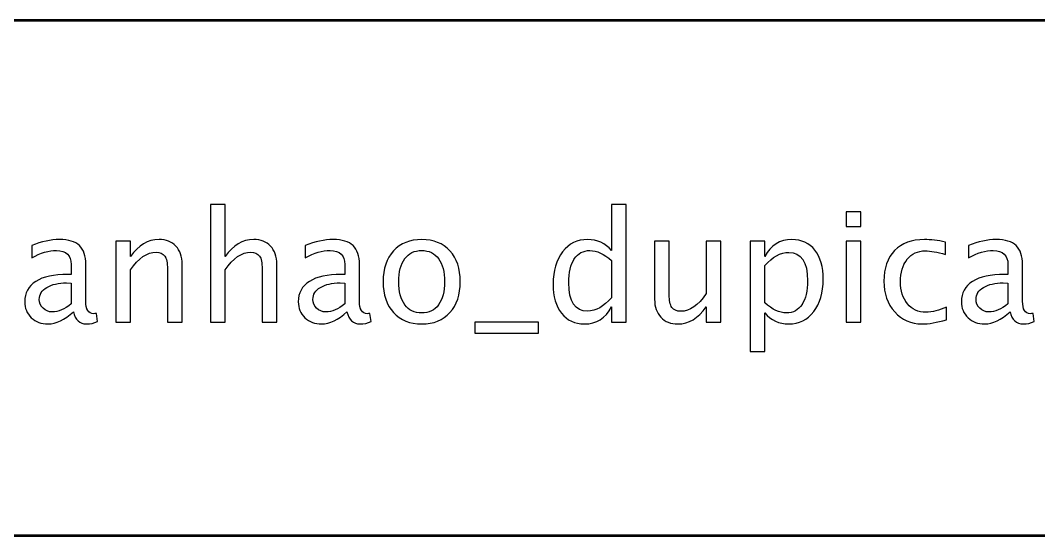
# Model space of a CAD drawing. Header units: centimetres. Extents: x -42 to 42, y -79 to 44.
# Drawn here: x 0.39 to 10.28, y -40.5 to -35.5 of the extents above; entities that cross this region are included whole.
import ezdxf

# ---------------------------------------------------------------- set-up
doc = ezdxf.new("R2010")
doc.units = ezdxf.units.CM
doc.header["$MEASUREMENT"] = 0
doc.layers.add('Layer 1', color=7, linetype='Continuous')

msp = doc.modelspace()

# ---------------------------------------------------------------- linework, layer by layer
at = {"layer": 'Layer 1', "color": 3, "lineweight": 53}
msp.add_lwpolyline([(-20.25, -40.5), (20.25, -40.5), (20.25, -35.5), (-20.25, -35.5), (-20.25, -40.5)], close=True, dxfattribs=at)
at = {"layer": 'Layer 1'}
for points, knots in [([(2.23399, -38.42821), (2.23399, -38.42821), (2.23399, -37.28584), (2.23399, -37.28584), (2.23399, -37.28584), (2.23399, -37.28584), (2.37623, -37.28584), (2.37623, -37.28584), (2.37623, -37.28584), (2.37623, -37.28584), (2.37623, -37.79134), (2.37623, -37.79134), (2.37623, -37.79134), (2.45155, -37.68145), (2.54391, -37.62663), (2.65306, -37.62663), (2.65306, -37.62663), (2.72171, -37.62663), (2.77628, -37.64811), (2.81653, -37.69133), (2.81653, -37.69133), (2.85679, -37.73429), (2.87704, -37.79233), (2.87704, -37.86493), (2.87704, -37.86493), (2.87704, -37.86493), (2.87704, -38.42821), (2.87704, -38.42821), (2.87704, -38.42821), (2.87704, -38.42821), (2.73479, -38.42821), (2.73479, -38.42821), (2.73479, -38.42821), (2.73479, -38.42821), (2.73479, -37.91135), (2.73479, -37.91135), (2.73479, -37.91135), (2.73479, -37.85308), (2.72615, -37.81159), (2.70911, -37.78689), (2.70911, -37.78689), (2.69183, -37.76195), (2.66343, -37.74961), (2.62367, -37.74961), (2.62367, -37.74961), (2.53625, -37.74961), (2.45377, -37.80665), (2.37623, -37.92074), (2.37623, -37.92074), (2.37623, -37.92074), (2.37623, -38.42821), (2.37623, -38.42821), (2.37623, -38.42821), (2.37623, -38.42821), (2.23399, -38.42821), (2.23399, -38.42821)], [0, 0, 0, 0, 0.0666667, 0.0666667, 0.0666667, 0.0666667, 0.1333333, 0.1333333, 0.1333333, 0.1333333, 0.2, 0.2, 0.2, 0.2, 0.2666667, 0.2666667, 0.2666667, 0.2666667, 0.3333333, 0.3333333, 0.3333333, 0.3333333, 0.4, 0.4, 0.4, 0.4, 0.4666667, 0.4666667, 0.4666667, 0.4666667, 0.5333333, 0.5333333, 0.5333333, 0.5333333, 0.6, 0.6, 0.6, 0.6, 0.6666667, 0.6666667, 0.6666667, 0.6666667, 0.7333333, 0.7333333, 0.7333333, 0.7333333, 0.8, 0.8, 0.8, 0.8, 0.8666667, 0.8666667, 0.8666667, 0.8666667, 1, 1, 1, 1]), ([(6.12806, -38.42821), (6.12806, -38.42821), (6.12806, -38.28078), (6.12806, -38.28078), (6.12806, -38.28078), (6.07003, -38.39092), (5.98261, -38.44599), (5.8658, -38.44599), (5.8658, -38.44599), (5.77098, -38.44599), (5.6964, -38.41166), (5.64207, -38.34277), (5.64207, -38.34277), (5.58774, -38.27387), (5.56058, -38.17978), (5.56058, -38.06051), (5.56058, -38.06051), (5.56058, -37.93012), (5.59145, -37.82517), (5.65294, -37.74565), (5.65294, -37.74565), (5.71467, -37.66638), (5.79567, -37.62663), (5.89618, -37.62663), (5.89618, -37.62663), (5.98928, -37.62663), (6.06682, -37.66219), (6.12806, -37.73355), (6.12806, -37.73355), (6.12806, -37.73355), (6.12806, -37.28584), (6.12806, -37.28584), (6.12806, -37.28584), (6.12806, -37.28584), (6.2703, -37.28584), (6.2703, -37.28584), (6.2703, -37.28584), (6.2703, -37.28584), (6.2703, -38.42821), (6.2703, -38.42821), (6.2703, -38.42821), (6.2703, -38.42821), (6.12806, -38.42821), (6.12806, -38.42821)], [0, 0, 0, 0, 0.0833333, 0.0833333, 0.0833333, 0.0833333, 0.1666667, 0.1666667, 0.1666667, 0.1666667, 0.25, 0.25, 0.25, 0.25, 0.3333333, 0.3333333, 0.3333333, 0.3333333, 0.4166667, 0.4166667, 0.4166667, 0.4166667, 0.5, 0.5, 0.5, 0.5, 0.5833333, 0.5833333, 0.5833333, 0.5833333, 0.6666667, 0.6666667, 0.6666667, 0.6666667, 0.75, 0.75, 0.75, 0.75, 0.8333333, 0.8333333, 0.8333333, 0.8333333, 1, 1, 1, 1]), ([(8.40735, -37.4992), (8.40735, -37.4992), (8.40735, -37.35696), (8.40735, -37.35696), (8.40735, -37.35696), (8.40735, -37.35696), (8.54959, -37.35696), (8.54959, -37.35696), (8.54959, -37.35696), (8.54959, -37.35696), (8.54959, -37.4992), (8.54959, -37.4992), (8.54959, -37.4992), (8.54959, -37.4992), (8.40735, -37.4992), (8.40735, -37.4992)], [0, 0, 0, 0, 0.2, 0.2, 0.2, 0.2, 0.4, 0.4, 0.4, 0.4, 0.6, 0.6, 0.6, 0.6, 1, 1, 1, 1]), ([(0.90098, -38.3282), (0.81554, -38.40673), (0.73331, -38.44599), (0.65429, -38.44599), (0.65429, -38.44599), (0.58934, -38.44599), (0.53526, -38.42574), (0.49254, -38.38499), (0.49254, -38.38499), (0.44957, -38.34425), (0.42808, -38.29288), (0.42808, -38.2309), (0.42808, -38.2309), (0.42808, -38.14521), (0.46414, -38.07928), (0.53625, -38.03334), (0.53625, -38.03334), (0.60835, -37.98741), (0.71182, -37.96445), (0.84666, -37.96445), (0.84666, -37.96445), (0.84666, -37.96445), (0.87999, -37.96445), (0.87999, -37.96445), (0.87999, -37.96445), (0.87999, -37.96445), (0.87999, -37.86987), (0.87999, -37.86987), (0.87999, -37.86987), (0.87999, -37.77874), (0.83258, -37.73331), (0.73751, -37.73331), (0.73751, -37.73331), (0.66392, -37.73331), (0.58341, -37.75652), (0.49624, -37.80295), (0.49624, -37.80295), (0.49624, -37.80295), (0.49624, -37.68589), (0.49624, -37.68589), (0.49624, -37.68589), (0.59205, -37.64638), (0.68244, -37.62663), (0.76714, -37.62663), (0.76714, -37.62663), (0.85431, -37.62663), (0.91876, -37.64638), (0.96, -37.68614), (0.96, -37.68614), (1.00149, -37.7259), (1.02223, -37.78714), (1.02223, -37.86987), (1.02223, -37.86987), (1.02223, -37.86987), (1.02223, -38.22473), (1.02223, -38.22473), (1.02223, -38.22473), (1.02223, -38.30597), (1.04717, -38.34672), (1.0973, -38.34672), (1.0973, -38.34672), (1.10348, -38.34672), (1.11262, -38.34573), (1.12472, -38.34375), (1.12472, -38.34375), (1.12472, -38.34375), (1.13484, -38.42278), (1.13484, -38.42278), (1.13484, -38.42278), (1.10249, -38.43833), (1.06693, -38.44599), (1.02791, -38.44599), (1.02791, -38.44599), (0.96148, -38.44599), (0.91926, -38.40673), (0.90098, -38.3282)], [0, 0, 0, 0, 0.05, 0.05, 0.05, 0.05, 0.1, 0.1, 0.1, 0.1, 0.15, 0.15, 0.15, 0.15, 0.2, 0.2, 0.2, 0.2, 0.25, 0.25, 0.25, 0.25, 0.3, 0.3, 0.3, 0.3, 0.35, 0.35, 0.35, 0.35, 0.4, 0.4, 0.4, 0.4, 0.45, 0.45, 0.45, 0.45, 0.5, 0.5, 0.5, 0.5, 0.55, 0.55, 0.55, 0.55, 0.6, 0.6, 0.6, 0.6, 0.65, 0.65, 0.65, 0.65, 0.7, 0.7, 0.7, 0.7, 0.75, 0.75, 0.75, 0.75, 0.8, 0.8, 0.8, 0.8, 0.85, 0.85, 0.85, 0.85, 0.9, 0.9, 0.9, 0.9, 1, 1, 1, 1]), ([(1.31437, -38.42821), (1.31437, -38.42821), (1.31437, -37.64292), (1.31437, -37.64292), (1.31437, -37.64292), (1.31437, -37.64292), (1.45661, -37.64292), (1.45661, -37.64292), (1.45661, -37.64292), (1.45661, -37.64292), (1.45661, -37.79134), (1.45661, -37.79134), (1.45661, -37.79134), (1.53193, -37.68145), (1.62429, -37.62663), (1.73344, -37.62663), (1.73344, -37.62663), (1.80209, -37.62663), (1.85666, -37.64811), (1.89691, -37.69133), (1.89691, -37.69133), (1.93717, -37.73429), (1.95742, -37.79233), (1.95742, -37.86493), (1.95742, -37.86493), (1.95742, -37.86493), (1.95742, -38.42821), (1.95742, -38.42821), (1.95742, -38.42821), (1.95742, -38.42821), (1.81517, -38.42821), (1.81517, -38.42821), (1.81517, -38.42821), (1.81517, -38.42821), (1.81517, -37.91135), (1.81517, -37.91135), (1.81517, -37.91135), (1.81517, -37.85308), (1.80653, -37.81159), (1.78949, -37.78689), (1.78949, -37.78689), (1.77221, -37.76195), (1.74381, -37.74961), (1.70405, -37.74961), (1.70405, -37.74961), (1.61663, -37.74961), (1.53415, -37.80665), (1.45661, -37.92074), (1.45661, -37.92074), (1.45661, -37.92074), (1.45661, -38.42821), (1.45661, -38.42821), (1.45661, -38.42821), (1.45661, -38.42821), (1.31437, -38.42821), (1.31437, -38.42821)], [0, 0, 0, 0, 0.0666667, 0.0666667, 0.0666667, 0.0666667, 0.1333333, 0.1333333, 0.1333333, 0.1333333, 0.2, 0.2, 0.2, 0.2, 0.2666667, 0.2666667, 0.2666667, 0.2666667, 0.3333333, 0.3333333, 0.3333333, 0.3333333, 0.4, 0.4, 0.4, 0.4, 0.4666667, 0.4666667, 0.4666667, 0.4666667, 0.5333333, 0.5333333, 0.5333333, 0.5333333, 0.6, 0.6, 0.6, 0.6, 0.6666667, 0.6666667, 0.6666667, 0.6666667, 0.7333333, 0.7333333, 0.7333333, 0.7333333, 0.8, 0.8, 0.8, 0.8, 0.8666667, 0.8666667, 0.8666667, 0.8666667, 1, 1, 1, 1]), ([(3.55835, -38.3282), (3.47291, -38.40673), (3.39068, -38.44599), (3.31166, -38.44599), (3.31166, -38.44599), (3.24671, -38.44599), (3.19263, -38.42574), (3.14991, -38.38499), (3.14991, -38.38499), (3.10694, -38.34425), (3.08545, -38.29288), (3.08545, -38.2309), (3.08545, -38.2309), (3.08545, -38.14521), (3.12151, -38.07928), (3.19362, -38.03334), (3.19362, -38.03334), (3.26572, -37.98741), (3.36919, -37.96445), (3.50403, -37.96445), (3.50403, -37.96445), (3.50403, -37.96445), (3.53736, -37.96445), (3.53736, -37.96445), (3.53736, -37.96445), (3.53736, -37.96445), (3.53736, -37.86987), (3.53736, -37.86987), (3.53736, -37.86987), (3.53736, -37.77874), (3.48995, -37.73331), (3.39488, -37.73331), (3.39488, -37.73331), (3.32129, -37.73331), (3.24078, -37.75652), (3.15361, -37.80295), (3.15361, -37.80295), (3.15361, -37.80295), (3.15361, -37.68589), (3.15361, -37.68589), (3.15361, -37.68589), (3.24942, -37.64638), (3.33981, -37.62663), (3.42451, -37.62663), (3.42451, -37.62663), (3.51168, -37.62663), (3.57613, -37.64638), (3.61737, -37.68614), (3.61737, -37.68614), (3.65886, -37.7259), (3.6796, -37.78714), (3.6796, -37.86987), (3.6796, -37.86987), (3.6796, -37.86987), (3.6796, -38.22473), (3.6796, -38.22473), (3.6796, -38.22473), (3.6796, -38.30597), (3.70454, -38.34672), (3.75467, -38.34672), (3.75467, -38.34672), (3.76085, -38.34672), (3.76999, -38.34573), (3.78209, -38.34375), (3.78209, -38.34375), (3.78209, -38.34375), (3.79221, -38.42278), (3.79221, -38.42278), (3.79221, -38.42278), (3.75986, -38.43833), (3.7243, -38.44599), (3.68528, -38.44599), (3.68528, -38.44599), (3.61885, -38.44599), (3.57663, -38.40673), (3.55835, -38.3282)], [0, 0, 0, 0, 0.05, 0.05, 0.05, 0.05, 0.1, 0.1, 0.1, 0.1, 0.15, 0.15, 0.15, 0.15, 0.2, 0.2, 0.2, 0.2, 0.25, 0.25, 0.25, 0.25, 0.3, 0.3, 0.3, 0.3, 0.35, 0.35, 0.35, 0.35, 0.4, 0.4, 0.4, 0.4, 0.45, 0.45, 0.45, 0.45, 0.5, 0.5, 0.5, 0.5, 0.55, 0.55, 0.55, 0.55, 0.6, 0.6, 0.6, 0.6, 0.65, 0.65, 0.65, 0.65, 0.7, 0.7, 0.7, 0.7, 0.75, 0.75, 0.75, 0.75, 0.8, 0.8, 0.8, 0.8, 0.85, 0.85, 0.85, 0.85, 0.9, 0.9, 0.9, 0.9, 1, 1, 1, 1]), ([(4.28437, -38.44599), (4.16905, -38.44599), (4.07768, -38.4092), (4.01051, -38.33561), (4.01051, -38.33561), (3.94309, -38.26202), (3.90951, -38.162), (3.90951, -38.03581), (3.90951, -38.03581), (3.90951, -37.90987), (3.94309, -37.81011), (4.01051, -37.73676), (4.01051, -37.73676), (4.07768, -37.66342), (4.16905, -37.62663), (4.28437, -37.62663), (4.28437, -37.62663), (4.3997, -37.62663), (4.49107, -37.66342), (4.55823, -37.73676), (4.55823, -37.73676), (4.62565, -37.81011), (4.65924, -37.90987), (4.65924, -38.03581), (4.65924, -38.03581), (4.65924, -38.162), (4.62565, -38.26202), (4.55823, -38.33561), (4.55823, -38.33561), (4.49107, -38.4092), (4.3997, -38.44599), (4.28437, -38.44599)], [0, 0, 0, 0, 0.1111111, 0.1111111, 0.1111111, 0.1111111, 0.2222222, 0.2222222, 0.2222222, 0.2222222, 0.3333333, 0.3333333, 0.3333333, 0.3333333, 0.4444444, 0.4444444, 0.4444444, 0.4444444, 0.5555556, 0.5555556, 0.5555556, 0.5555556, 0.6666667, 0.6666667, 0.6666667, 0.6666667, 0.7777778, 0.7777778, 0.7777778, 0.7777778, 1, 1, 1, 1]), ([(7.04718, -38.42821), (7.04718, -38.42821), (7.04718, -38.28054), (7.04718, -38.28054), (7.04718, -38.28054), (6.97137, -38.39092), (6.87926, -38.44599), (6.7711, -38.44599), (6.7711, -38.44599), (6.70245, -38.44599), (6.64787, -38.42451), (6.60738, -38.38129), (6.60738, -38.38129), (6.56663, -38.33808), (6.54638, -38.28004), (6.54638, -38.2067), (6.54638, -38.2067), (6.54638, -38.2067), (6.54638, -37.64292), (6.54638, -37.64292), (6.54638, -37.64292), (6.54638, -37.64292), (6.68862, -37.64292), (6.68862, -37.64292), (6.68862, -37.64292), (6.68862, -37.64292), (6.68862, -38.16027), (6.68862, -38.16027), (6.68862, -38.16027), (6.68862, -38.21929), (6.69726, -38.26103), (6.7143, -38.28572), (6.7143, -38.28572), (6.73159, -38.31066), (6.76023, -38.32301), (6.80049, -38.32301), (6.80049, -38.32301), (6.88741, -38.32301), (6.96989, -38.26597), (7.04718, -38.15163), (7.04718, -38.15163), (7.04718, -38.15163), (7.04718, -37.64292), (7.04718, -37.64292), (7.04718, -37.64292), (7.04718, -37.64292), (7.18943, -37.64292), (7.18943, -37.64292), (7.18943, -37.64292), (7.18943, -37.64292), (7.18943, -38.42821), (7.18943, -38.42821), (7.18943, -38.42821), (7.18943, -38.42821), (7.04718, -38.42821), (7.04718, -38.42821)], [0, 0, 0, 0, 0.0666667, 0.0666667, 0.0666667, 0.0666667, 0.1333333, 0.1333333, 0.1333333, 0.1333333, 0.2, 0.2, 0.2, 0.2, 0.2666667, 0.2666667, 0.2666667, 0.2666667, 0.3333333, 0.3333333, 0.3333333, 0.3333333, 0.4, 0.4, 0.4, 0.4, 0.4666667, 0.4666667, 0.4666667, 0.4666667, 0.5333333, 0.5333333, 0.5333333, 0.5333333, 0.6, 0.6, 0.6, 0.6, 0.6666667, 0.6666667, 0.6666667, 0.6666667, 0.7333333, 0.7333333, 0.7333333, 0.7333333, 0.8, 0.8, 0.8, 0.8, 0.8666667, 0.8666667, 0.8666667, 0.8666667, 1, 1, 1, 1]), ([(7.47489, -38.71417), (7.47489, -38.71417), (7.47489, -37.64292), (7.47489, -37.64292), (7.47489, -37.64292), (7.47489, -37.64292), (7.61713, -37.64292), (7.61713, -37.64292), (7.61713, -37.64292), (7.61713, -37.64292), (7.61713, -37.79134), (7.61713, -37.79134), (7.61713, -37.79134), (7.67541, -37.68145), (7.76308, -37.62663), (7.87988, -37.62663), (7.87988, -37.62663), (7.97446, -37.62663), (8.04879, -37.66095), (8.10312, -37.72985), (8.10312, -37.72985), (8.15745, -37.79875), (8.18461, -37.89283), (8.18461, -38.01211), (8.18461, -38.01211), (8.18461, -38.142), (8.15374, -38.24695), (8.09225, -38.32647), (8.09225, -38.32647), (8.03076, -38.40623), (7.94977, -38.44599), (7.84951, -38.44599), (7.84951, -38.44599), (7.75641, -38.44599), (7.67887, -38.41043), (7.61713, -38.33906), (7.61713, -38.33906), (7.61713, -38.33906), (7.61713, -38.71417), (7.61713, -38.71417), (7.61713, -38.71417), (7.61713, -38.71417), (7.47489, -38.71417), (7.47489, -38.71417)], [0, 0, 0, 0, 0.0833333, 0.0833333, 0.0833333, 0.0833333, 0.1666667, 0.1666667, 0.1666667, 0.1666667, 0.25, 0.25, 0.25, 0.25, 0.3333333, 0.3333333, 0.3333333, 0.3333333, 0.4166667, 0.4166667, 0.4166667, 0.4166667, 0.5, 0.5, 0.5, 0.5, 0.5833333, 0.5833333, 0.5833333, 0.5833333, 0.6666667, 0.6666667, 0.6666667, 0.6666667, 0.75, 0.75, 0.75, 0.75, 0.8333333, 0.8333333, 0.8333333, 0.8333333, 1, 1, 1, 1]), ([(8.40735, -38.42821), (8.40735, -38.42821), (8.40735, -37.64292), (8.40735, -37.64292), (8.40735, -37.64292), (8.40735, -37.64292), (8.54959, -37.64292), (8.54959, -37.64292), (8.54959, -37.64292), (8.54959, -37.64292), (8.54959, -38.42821), (8.54959, -38.42821), (8.54959, -38.42821), (8.54959, -38.42821), (8.40735, -38.42821), (8.40735, -38.42821)], [0, 0, 0, 0, 0.2, 0.2, 0.2, 0.2, 0.4, 0.4, 0.4, 0.4, 0.6, 0.6, 0.6, 0.6, 1, 1, 1, 1]), ([(9.3808, -38.4045), (9.28869, -38.43216), (9.20918, -38.44599), (9.14226, -38.44599), (9.14226, -38.44599), (9.03607, -38.44599), (8.94816, -38.40673), (8.87827, -38.32844), (8.87827, -38.32844), (8.80839, -38.24992), (8.77332, -38.15089), (8.77332, -38.03162), (8.77332, -38.03162), (8.77332, -37.90419), (8.80789, -37.80467), (8.87704, -37.73355), (8.87704, -37.73355), (8.94618, -37.66219), (9.04274, -37.62663), (9.1667, -37.62663), (9.1667, -37.62663), (9.2277, -37.62663), (9.29635, -37.63502), (9.37191, -37.65181), (9.37191, -37.65181), (9.37191, -37.65181), (9.37191, -37.77183), (9.37191, -37.77183), (9.37191, -37.77183), (9.29166, -37.74812), (9.22622, -37.73627), (9.17584, -37.73627), (9.17584, -37.73627), (9.10274, -37.73627), (9.04422, -37.76368), (9.00051, -37.81826), (9.00051, -37.81826), (8.9568, -37.87283), (8.93482, -37.94568), (8.93482, -38.03656), (8.93482, -38.03656), (8.93482, -38.12471), (8.95754, -38.19583), (9.00273, -38.25041), (9.00273, -38.25041), (9.04792, -38.30474), (9.10694, -38.3319), (9.18029, -38.3319), (9.18029, -38.3319), (9.24523, -38.3319), (9.31191, -38.31511), (9.3808, -38.28152), (9.3808, -38.28152), (9.3808, -38.28152), (9.3808, -38.4045), (9.3808, -38.4045)], [0, 0, 0, 0, 0.0666667, 0.0666667, 0.0666667, 0.0666667, 0.1333333, 0.1333333, 0.1333333, 0.1333333, 0.2, 0.2, 0.2, 0.2, 0.2666667, 0.2666667, 0.2666667, 0.2666667, 0.3333333, 0.3333333, 0.3333333, 0.3333333, 0.4, 0.4, 0.4, 0.4, 0.4666667, 0.4666667, 0.4666667, 0.4666667, 0.5333333, 0.5333333, 0.5333333, 0.5333333, 0.6, 0.6, 0.6, 0.6, 0.6666667, 0.6666667, 0.6666667, 0.6666667, 0.7333333, 0.7333333, 0.7333333, 0.7333333, 0.8, 0.8, 0.8, 0.8, 0.8666667, 0.8666667, 0.8666667, 0.8666667, 1, 1, 1, 1]), ([(9.99915, -38.3282), (9.91371, -38.40673), (9.83148, -38.44599), (9.75246, -38.44599), (9.75246, -38.44599), (9.68751, -38.44599), (9.63343, -38.42574), (9.59071, -38.38499), (9.59071, -38.38499), (9.54774, -38.34425), (9.52625, -38.29288), (9.52625, -38.2309), (9.52625, -38.2309), (9.52625, -38.14521), (9.56231, -38.07928), (9.63442, -38.03334), (9.63442, -38.03334), (9.70652, -37.98741), (9.80999, -37.96445), (9.94483, -37.96445), (9.94483, -37.96445), (9.94483, -37.96445), (9.97816, -37.96445), (9.97816, -37.96445), (9.97816, -37.96445), (9.97816, -37.96445), (9.97816, -37.86987), (9.97816, -37.86987), (9.97816, -37.86987), (9.97816, -37.77874), (9.93075, -37.73331), (9.83568, -37.73331), (9.83568, -37.73331), (9.76209, -37.73331), (9.68158, -37.75652), (9.59441, -37.80295), (9.59441, -37.80295), (9.59441, -37.80295), (9.59441, -37.68589), (9.59441, -37.68589), (9.59441, -37.68589), (9.69022, -37.64638), (9.78061, -37.62663), (9.86531, -37.62663), (9.86531, -37.62663), (9.95248, -37.62663), (10.01693, -37.64638), (10.05817, -37.68614), (10.05817, -37.68614), (10.09966, -37.7259), (10.1204, -37.78714), (10.1204, -37.86987), (10.1204, -37.86987), (10.1204, -37.86987), (10.1204, -38.22473), (10.1204, -38.22473), (10.1204, -38.22473), (10.1204, -38.30597), (10.14534, -38.34672), (10.19547, -38.34672), (10.19547, -38.34672), (10.20165, -38.34672), (10.21079, -38.34573), (10.22289, -38.34375), (10.22289, -38.34375), (10.22289, -38.34375), (10.23301, -38.42278), (10.23301, -38.42278), (10.23301, -38.42278), (10.20066, -38.43833), (10.1651, -38.44599), (10.12608, -38.44599), (10.12608, -38.44599), (10.05965, -38.44599), (10.01743, -38.40673), (9.99915, -38.3282)], [0, 0, 0, 0, 0.05, 0.05, 0.05, 0.05, 0.1, 0.1, 0.1, 0.1, 0.15, 0.15, 0.15, 0.15, 0.2, 0.2, 0.2, 0.2, 0.25, 0.25, 0.25, 0.25, 0.3, 0.3, 0.3, 0.3, 0.35, 0.35, 0.35, 0.35, 0.4, 0.4, 0.4, 0.4, 0.45, 0.45, 0.45, 0.45, 0.5, 0.5, 0.5, 0.5, 0.55, 0.55, 0.55, 0.55, 0.6, 0.6, 0.6, 0.6, 0.65, 0.65, 0.65, 0.65, 0.7, 0.7, 0.7, 0.7, 0.75, 0.75, 0.75, 0.75, 0.8, 0.8, 0.8, 0.8, 0.85, 0.85, 0.85, 0.85, 0.9, 0.9, 0.9, 0.9, 1, 1, 1, 1]), ([(4.28413, -38.33931), (4.35451, -38.33931), (4.40933, -38.31289), (4.44834, -38.25979), (4.44834, -38.25979), (4.48711, -38.20695), (4.50662, -38.13212), (4.50662, -38.03581), (4.50662, -38.03581), (4.50662, -37.93975), (4.48711, -37.86518), (4.44834, -37.81233), (4.44834, -37.81233), (4.40933, -37.75973), (4.35451, -37.73331), (4.28413, -37.73331), (4.28413, -37.73331), (4.2135, -37.73331), (4.15868, -37.75973), (4.12015, -37.81233), (4.12015, -37.81233), (4.08138, -37.86518), (4.06212, -37.93975), (4.06212, -38.03581), (4.06212, -38.03581), (4.06212, -38.13212), (4.08138, -38.20695), (4.12015, -38.25979), (4.12015, -38.25979), (4.15868, -38.31289), (4.2135, -38.33931), (4.28413, -38.33931)], [0, 0, 0, 0, 0.1111111, 0.1111111, 0.1111111, 0.1111111, 0.2222222, 0.2222222, 0.2222222, 0.2222222, 0.3333333, 0.3333333, 0.3333333, 0.3333333, 0.4444444, 0.4444444, 0.4444444, 0.4444444, 0.5555556, 0.5555556, 0.5555556, 0.5555556, 0.6666667, 0.6666667, 0.6666667, 0.6666667, 0.7777778, 0.7777778, 0.7777778, 0.7777778, 1, 1, 1, 1]), ([(6.12806, -37.83085), (6.05422, -37.7659), (5.98434, -37.73331), (5.91816, -37.73331), (5.91816, -37.73331), (5.85296, -37.73331), (5.80259, -37.76047), (5.76678, -37.81505), (5.76678, -37.81505), (5.73097, -37.86937), (5.71319, -37.94642), (5.71319, -38.04619), (5.71319, -38.04619), (5.71319, -38.22967), (5.77394, -38.32153), (5.89568, -38.32153), (5.89568, -38.32153), (5.97471, -38.32153), (6.05225, -38.27831), (6.12806, -38.19213), (6.12806, -38.19213), (6.12806, -38.19213), (6.12806, -37.83085), (6.12806, -37.83085)], [0, 0, 0, 0, 0.1428571, 0.1428571, 0.1428571, 0.1428571, 0.2857143, 0.2857143, 0.2857143, 0.2857143, 0.4285714, 0.4285714, 0.4285714, 0.4285714, 0.5714286, 0.5714286, 0.5714286, 0.5714286, 0.7142857, 0.7142857, 0.7142857, 0.7142857, 1, 1, 1, 1]), ([(7.61713, -38.24103), (7.69047, -38.30647), (7.76036, -38.33931), (7.82679, -38.33931), (7.82679, -38.33931), (7.89223, -38.33931), (7.94285, -38.3119), (7.97841, -38.25732), (7.97841, -38.25732), (8.01422, -38.20275), (8.032, -38.12595), (8.032, -38.02668), (8.032, -38.02668), (8.032, -37.84295), (7.97125, -37.75109), (7.84975, -37.75109), (7.84975, -37.75109), (7.77024, -37.75109), (7.6927, -37.79406), (7.61713, -37.88024), (7.61713, -37.88024), (7.61713, -37.88024), (7.61713, -38.24103), (7.61713, -38.24103)], [0, 0, 0, 0, 0.1428571, 0.1428571, 0.1428571, 0.1428571, 0.2857143, 0.2857143, 0.2857143, 0.2857143, 0.4285714, 0.4285714, 0.4285714, 0.4285714, 0.5714286, 0.5714286, 0.5714286, 0.5714286, 0.7142857, 0.7142857, 0.7142857, 0.7142857, 1, 1, 1, 1]), ([(0.87999, -38.25066), (0.87999, -38.25066), (0.87999, -38.0489), (0.87999, -38.0489), (0.87999, -38.0489), (0.87999, -38.0489), (0.83431, -38.04742), (0.83431, -38.04742), (0.83431, -38.04742), (0.75529, -38.04742), (0.69157, -38.06199), (0.64293, -38.09113), (0.64293, -38.09113), (0.59452, -38.12052), (0.57032, -38.15929), (0.57032, -38.20769), (0.57032, -38.20769), (0.57032, -38.24152), (0.58242, -38.27017), (0.60638, -38.29362), (0.60638, -38.29362), (0.63058, -38.31708), (0.65996, -38.32894), (0.69478, -38.32894), (0.69478, -38.32894), (0.75405, -38.32894), (0.81579, -38.30276), (0.87999, -38.25066)], [0, 0, 0, 0, 0.125, 0.125, 0.125, 0.125, 0.25, 0.25, 0.25, 0.25, 0.375, 0.375, 0.375, 0.375, 0.5, 0.5, 0.5, 0.5, 0.625, 0.625, 0.625, 0.625, 0.75, 0.75, 0.75, 0.75, 1, 1, 1, 1]), ([(3.53736, -38.25066), (3.53736, -38.25066), (3.53736, -38.0489), (3.53736, -38.0489), (3.53736, -38.0489), (3.53736, -38.0489), (3.49168, -38.04742), (3.49168, -38.04742), (3.49168, -38.04742), (3.41266, -38.04742), (3.34894, -38.06199), (3.3003, -38.09113), (3.3003, -38.09113), (3.25189, -38.12052), (3.22769, -38.15929), (3.22769, -38.20769), (3.22769, -38.20769), (3.22769, -38.24152), (3.23979, -38.27017), (3.26375, -38.29362), (3.26375, -38.29362), (3.28795, -38.31708), (3.31733, -38.32894), (3.35215, -38.32894), (3.35215, -38.32894), (3.41142, -38.32894), (3.47316, -38.30276), (3.53736, -38.25066)], [0, 0, 0, 0, 0.125, 0.125, 0.125, 0.125, 0.25, 0.25, 0.25, 0.25, 0.375, 0.375, 0.375, 0.375, 0.5, 0.5, 0.5, 0.5, 0.625, 0.625, 0.625, 0.625, 0.75, 0.75, 0.75, 0.75, 1, 1, 1, 1]), ([(9.97816, -38.25066), (9.97816, -38.25066), (9.97816, -38.0489), (9.97816, -38.0489), (9.97816, -38.0489), (9.97816, -38.0489), (9.93248, -38.04742), (9.93248, -38.04742), (9.93248, -38.04742), (9.85346, -38.04742), (9.78974, -38.06199), (9.7411, -38.09113), (9.7411, -38.09113), (9.69269, -38.12052), (9.66849, -38.15929), (9.66849, -38.20769), (9.66849, -38.20769), (9.66849, -38.24152), (9.68059, -38.27017), (9.70455, -38.29362), (9.70455, -38.29362), (9.72875, -38.31708), (9.75813, -38.32894), (9.79295, -38.32894), (9.79295, -38.32894), (9.85222, -38.32894), (9.91396, -38.30276), (9.97816, -38.25066)], [0, 0, 0, 0, 0.125, 0.125, 0.125, 0.125, 0.25, 0.25, 0.25, 0.25, 0.375, 0.375, 0.375, 0.375, 0.5, 0.5, 0.5, 0.5, 0.625, 0.625, 0.625, 0.625, 0.75, 0.75, 0.75, 0.75, 1, 1, 1, 1]), ([(4.80197, -38.53489), (4.80197, -38.53489), (4.80197, -38.42821), (4.80197, -38.42821), (4.80197, -38.42821), (4.80197, -38.42821), (5.41834, -38.42821), (5.41834, -38.42821), (5.41834, -38.42821), (5.41834, -38.42821), (5.41834, -38.53489), (5.41834, -38.53489), (5.41834, -38.53489), (5.41834, -38.53489), (4.80197, -38.53489), (4.80197, -38.53489)], [0, 0, 0, 0, 0.2, 0.2, 0.2, 0.2, 0.4, 0.4, 0.4, 0.4, 0.6, 0.6, 0.6, 0.6, 1, 1, 1, 1])]:
    msp.add_open_spline(points, degree=3, knots=knots, dxfattribs=at)
at = {"layer": 'Layer 1', "color": 3, "lineweight": 9}
for points, knots in [([(2.23399, -38.42821), (2.23399, -38.42821), (2.23399, -37.28584), (2.23399, -37.28584), (2.23399, -37.28584), (2.23399, -37.28584), (2.37623, -37.28584), (2.37623, -37.28584), (2.37623, -37.28584), (2.37623, -37.28584), (2.37623, -37.79134), (2.37623, -37.79134), (2.37623, -37.79134), (2.45155, -37.68145), (2.54391, -37.62663), (2.65306, -37.62663), (2.65306, -37.62663), (2.72171, -37.62663), (2.77628, -37.64811), (2.81653, -37.69133), (2.81653, -37.69133), (2.85679, -37.73429), (2.87704, -37.79233), (2.87704, -37.86493), (2.87704, -37.86493), (2.87704, -37.86493), (2.87704, -38.42821), (2.87704, -38.42821), (2.87704, -38.42821), (2.87704, -38.42821), (2.73479, -38.42821), (2.73479, -38.42821), (2.73479, -38.42821), (2.73479, -38.42821), (2.73479, -37.91135), (2.73479, -37.91135), (2.73479, -37.91135), (2.73479, -37.85308), (2.72615, -37.81159), (2.70911, -37.78689), (2.70911, -37.78689), (2.69183, -37.76195), (2.66343, -37.74961), (2.62367, -37.74961), (2.62367, -37.74961), (2.53625, -37.74961), (2.45377, -37.80665), (2.37623, -37.92074), (2.37623, -37.92074), (2.37623, -37.92074), (2.37623, -38.42821), (2.37623, -38.42821), (2.37623, -38.42821), (2.37623, -38.42821), (2.23399, -38.42821), (2.23399, -38.42821)], [0, 0, 0, 0, 0.0666667, 0.0666667, 0.0666667, 0.0666667, 0.1333333, 0.1333333, 0.1333333, 0.1333333, 0.2, 0.2, 0.2, 0.2, 0.2666667, 0.2666667, 0.2666667, 0.2666667, 0.3333333, 0.3333333, 0.3333333, 0.3333333, 0.4, 0.4, 0.4, 0.4, 0.4666667, 0.4666667, 0.4666667, 0.4666667, 0.5333333, 0.5333333, 0.5333333, 0.5333333, 0.6, 0.6, 0.6, 0.6, 0.6666667, 0.6666667, 0.6666667, 0.6666667, 0.7333333, 0.7333333, 0.7333333, 0.7333333, 0.8, 0.8, 0.8, 0.8, 0.8666667, 0.8666667, 0.8666667, 0.8666667, 1, 1, 1, 1]), ([(6.12806, -38.42821), (6.12806, -38.42821), (6.12806, -38.28078), (6.12806, -38.28078), (6.12806, -38.28078), (6.07003, -38.39092), (5.98261, -38.44599), (5.8658, -38.44599), (5.8658, -38.44599), (5.77098, -38.44599), (5.6964, -38.41166), (5.64207, -38.34277), (5.64207, -38.34277), (5.58774, -38.27387), (5.56058, -38.17978), (5.56058, -38.06051), (5.56058, -38.06051), (5.56058, -37.93012), (5.59145, -37.82517), (5.65294, -37.74565), (5.65294, -37.74565), (5.71467, -37.66638), (5.79567, -37.62663), (5.89618, -37.62663), (5.89618, -37.62663), (5.98928, -37.62663), (6.06682, -37.66219), (6.12806, -37.73355), (6.12806, -37.73355), (6.12806, -37.73355), (6.12806, -37.28584), (6.12806, -37.28584), (6.12806, -37.28584), (6.12806, -37.28584), (6.2703, -37.28584), (6.2703, -37.28584), (6.2703, -37.28584), (6.2703, -37.28584), (6.2703, -38.42821), (6.2703, -38.42821), (6.2703, -38.42821), (6.2703, -38.42821), (6.12806, -38.42821), (6.12806, -38.42821)], [0, 0, 0, 0, 0.0833333, 0.0833333, 0.0833333, 0.0833333, 0.1666667, 0.1666667, 0.1666667, 0.1666667, 0.25, 0.25, 0.25, 0.25, 0.3333333, 0.3333333, 0.3333333, 0.3333333, 0.4166667, 0.4166667, 0.4166667, 0.4166667, 0.5, 0.5, 0.5, 0.5, 0.5833333, 0.5833333, 0.5833333, 0.5833333, 0.6666667, 0.6666667, 0.6666667, 0.6666667, 0.75, 0.75, 0.75, 0.75, 0.8333333, 0.8333333, 0.8333333, 0.8333333, 1, 1, 1, 1]), ([(8.40735, -37.4992), (8.40735, -37.4992), (8.40735, -37.35696), (8.40735, -37.35696), (8.40735, -37.35696), (8.40735, -37.35696), (8.54959, -37.35696), (8.54959, -37.35696), (8.54959, -37.35696), (8.54959, -37.35696), (8.54959, -37.4992), (8.54959, -37.4992), (8.54959, -37.4992), (8.54959, -37.4992), (8.40735, -37.4992), (8.40735, -37.4992)], [0, 0, 0, 0, 0.2, 0.2, 0.2, 0.2, 0.4, 0.4, 0.4, 0.4, 0.6, 0.6, 0.6, 0.6, 1, 1, 1, 1]), ([(0.90098, -38.3282), (0.81554, -38.40673), (0.73331, -38.44599), (0.65429, -38.44599), (0.65429, -38.44599), (0.58934, -38.44599), (0.53526, -38.42574), (0.49254, -38.38499), (0.49254, -38.38499), (0.44957, -38.34425), (0.42808, -38.29288), (0.42808, -38.2309), (0.42808, -38.2309), (0.42808, -38.14521), (0.46414, -38.07928), (0.53625, -38.03334), (0.53625, -38.03334), (0.60835, -37.98741), (0.71182, -37.96445), (0.84666, -37.96445), (0.84666, -37.96445), (0.84666, -37.96445), (0.87999, -37.96445), (0.87999, -37.96445), (0.87999, -37.96445), (0.87999, -37.96445), (0.87999, -37.86987), (0.87999, -37.86987), (0.87999, -37.86987), (0.87999, -37.77874), (0.83258, -37.73331), (0.73751, -37.73331), (0.73751, -37.73331), (0.66392, -37.73331), (0.58341, -37.75652), (0.49624, -37.80295), (0.49624, -37.80295), (0.49624, -37.80295), (0.49624, -37.68589), (0.49624, -37.68589), (0.49624, -37.68589), (0.59205, -37.64638), (0.68244, -37.62663), (0.76714, -37.62663), (0.76714, -37.62663), (0.85431, -37.62663), (0.91876, -37.64638), (0.96, -37.68614), (0.96, -37.68614), (1.00149, -37.7259), (1.02223, -37.78714), (1.02223, -37.86987), (1.02223, -37.86987), (1.02223, -37.86987), (1.02223, -38.22473), (1.02223, -38.22473), (1.02223, -38.22473), (1.02223, -38.30597), (1.04717, -38.34672), (1.0973, -38.34672), (1.0973, -38.34672), (1.10348, -38.34672), (1.11262, -38.34573), (1.12472, -38.34375), (1.12472, -38.34375), (1.12472, -38.34375), (1.13484, -38.42278), (1.13484, -38.42278), (1.13484, -38.42278), (1.10249, -38.43833), (1.06693, -38.44599), (1.02791, -38.44599), (1.02791, -38.44599), (0.96148, -38.44599), (0.91926, -38.40673), (0.90098, -38.3282)], [0, 0, 0, 0, 0.05, 0.05, 0.05, 0.05, 0.1, 0.1, 0.1, 0.1, 0.15, 0.15, 0.15, 0.15, 0.2, 0.2, 0.2, 0.2, 0.25, 0.25, 0.25, 0.25, 0.3, 0.3, 0.3, 0.3, 0.35, 0.35, 0.35, 0.35, 0.4, 0.4, 0.4, 0.4, 0.45, 0.45, 0.45, 0.45, 0.5, 0.5, 0.5, 0.5, 0.55, 0.55, 0.55, 0.55, 0.6, 0.6, 0.6, 0.6, 0.65, 0.65, 0.65, 0.65, 0.7, 0.7, 0.7, 0.7, 0.75, 0.75, 0.75, 0.75, 0.8, 0.8, 0.8, 0.8, 0.85, 0.85, 0.85, 0.85, 0.9, 0.9, 0.9, 0.9, 1, 1, 1, 1]), ([(1.31437, -38.42821), (1.31437, -38.42821), (1.31437, -37.64292), (1.31437, -37.64292), (1.31437, -37.64292), (1.31437, -37.64292), (1.45661, -37.64292), (1.45661, -37.64292), (1.45661, -37.64292), (1.45661, -37.64292), (1.45661, -37.79134), (1.45661, -37.79134), (1.45661, -37.79134), (1.53193, -37.68145), (1.62429, -37.62663), (1.73344, -37.62663), (1.73344, -37.62663), (1.80209, -37.62663), (1.85666, -37.64811), (1.89691, -37.69133), (1.89691, -37.69133), (1.93717, -37.73429), (1.95742, -37.79233), (1.95742, -37.86493), (1.95742, -37.86493), (1.95742, -37.86493), (1.95742, -38.42821), (1.95742, -38.42821), (1.95742, -38.42821), (1.95742, -38.42821), (1.81517, -38.42821), (1.81517, -38.42821), (1.81517, -38.42821), (1.81517, -38.42821), (1.81517, -37.91135), (1.81517, -37.91135), (1.81517, -37.91135), (1.81517, -37.85308), (1.80653, -37.81159), (1.78949, -37.78689), (1.78949, -37.78689), (1.77221, -37.76195), (1.74381, -37.74961), (1.70405, -37.74961), (1.70405, -37.74961), (1.61663, -37.74961), (1.53415, -37.80665), (1.45661, -37.92074), (1.45661, -37.92074), (1.45661, -37.92074), (1.45661, -38.42821), (1.45661, -38.42821), (1.45661, -38.42821), (1.45661, -38.42821), (1.31437, -38.42821), (1.31437, -38.42821)], [0, 0, 0, 0, 0.0666667, 0.0666667, 0.0666667, 0.0666667, 0.1333333, 0.1333333, 0.1333333, 0.1333333, 0.2, 0.2, 0.2, 0.2, 0.2666667, 0.2666667, 0.2666667, 0.2666667, 0.3333333, 0.3333333, 0.3333333, 0.3333333, 0.4, 0.4, 0.4, 0.4, 0.4666667, 0.4666667, 0.4666667, 0.4666667, 0.5333333, 0.5333333, 0.5333333, 0.5333333, 0.6, 0.6, 0.6, 0.6, 0.6666667, 0.6666667, 0.6666667, 0.6666667, 0.7333333, 0.7333333, 0.7333333, 0.7333333, 0.8, 0.8, 0.8, 0.8, 0.8666667, 0.8666667, 0.8666667, 0.8666667, 1, 1, 1, 1]), ([(3.55835, -38.3282), (3.47291, -38.40673), (3.39068, -38.44599), (3.31166, -38.44599), (3.31166, -38.44599), (3.24671, -38.44599), (3.19263, -38.42574), (3.14991, -38.38499), (3.14991, -38.38499), (3.10694, -38.34425), (3.08545, -38.29288), (3.08545, -38.2309), (3.08545, -38.2309), (3.08545, -38.14521), (3.12151, -38.07928), (3.19362, -38.03334), (3.19362, -38.03334), (3.26572, -37.98741), (3.36919, -37.96445), (3.50403, -37.96445), (3.50403, -37.96445), (3.50403, -37.96445), (3.53736, -37.96445), (3.53736, -37.96445), (3.53736, -37.96445), (3.53736, -37.96445), (3.53736, -37.86987), (3.53736, -37.86987), (3.53736, -37.86987), (3.53736, -37.77874), (3.48995, -37.73331), (3.39488, -37.73331), (3.39488, -37.73331), (3.32129, -37.73331), (3.24078, -37.75652), (3.15361, -37.80295), (3.15361, -37.80295), (3.15361, -37.80295), (3.15361, -37.68589), (3.15361, -37.68589), (3.15361, -37.68589), (3.24942, -37.64638), (3.33981, -37.62663), (3.42451, -37.62663), (3.42451, -37.62663), (3.51168, -37.62663), (3.57613, -37.64638), (3.61737, -37.68614), (3.61737, -37.68614), (3.65886, -37.7259), (3.6796, -37.78714), (3.6796, -37.86987), (3.6796, -37.86987), (3.6796, -37.86987), (3.6796, -38.22473), (3.6796, -38.22473), (3.6796, -38.22473), (3.6796, -38.30597), (3.70454, -38.34672), (3.75467, -38.34672), (3.75467, -38.34672), (3.76085, -38.34672), (3.76999, -38.34573), (3.78209, -38.34375), (3.78209, -38.34375), (3.78209, -38.34375), (3.79221, -38.42278), (3.79221, -38.42278), (3.79221, -38.42278), (3.75986, -38.43833), (3.7243, -38.44599), (3.68528, -38.44599), (3.68528, -38.44599), (3.61885, -38.44599), (3.57663, -38.40673), (3.55835, -38.3282)], [0, 0, 0, 0, 0.05, 0.05, 0.05, 0.05, 0.1, 0.1, 0.1, 0.1, 0.15, 0.15, 0.15, 0.15, 0.2, 0.2, 0.2, 0.2, 0.25, 0.25, 0.25, 0.25, 0.3, 0.3, 0.3, 0.3, 0.35, 0.35, 0.35, 0.35, 0.4, 0.4, 0.4, 0.4, 0.45, 0.45, 0.45, 0.45, 0.5, 0.5, 0.5, 0.5, 0.55, 0.55, 0.55, 0.55, 0.6, 0.6, 0.6, 0.6, 0.65, 0.65, 0.65, 0.65, 0.7, 0.7, 0.7, 0.7, 0.75, 0.75, 0.75, 0.75, 0.8, 0.8, 0.8, 0.8, 0.85, 0.85, 0.85, 0.85, 0.9, 0.9, 0.9, 0.9, 1, 1, 1, 1]), ([(4.28437, -38.44599), (4.16905, -38.44599), (4.07768, -38.4092), (4.01051, -38.33561), (4.01051, -38.33561), (3.94309, -38.26202), (3.90951, -38.162), (3.90951, -38.03581), (3.90951, -38.03581), (3.90951, -37.90987), (3.94309, -37.81011), (4.01051, -37.73676), (4.01051, -37.73676), (4.07768, -37.66342), (4.16905, -37.62663), (4.28437, -37.62663), (4.28437, -37.62663), (4.3997, -37.62663), (4.49107, -37.66342), (4.55823, -37.73676), (4.55823, -37.73676), (4.62565, -37.81011), (4.65924, -37.90987), (4.65924, -38.03581), (4.65924, -38.03581), (4.65924, -38.162), (4.62565, -38.26202), (4.55823, -38.33561), (4.55823, -38.33561), (4.49107, -38.4092), (4.3997, -38.44599), (4.28437, -38.44599)], [0, 0, 0, 0, 0.1111111, 0.1111111, 0.1111111, 0.1111111, 0.2222222, 0.2222222, 0.2222222, 0.2222222, 0.3333333, 0.3333333, 0.3333333, 0.3333333, 0.4444444, 0.4444444, 0.4444444, 0.4444444, 0.5555556, 0.5555556, 0.5555556, 0.5555556, 0.6666667, 0.6666667, 0.6666667, 0.6666667, 0.7777778, 0.7777778, 0.7777778, 0.7777778, 1, 1, 1, 1]), ([(7.04718, -38.42821), (7.04718, -38.42821), (7.04718, -38.28054), (7.04718, -38.28054), (7.04718, -38.28054), (6.97137, -38.39092), (6.87926, -38.44599), (6.7711, -38.44599), (6.7711, -38.44599), (6.70245, -38.44599), (6.64787, -38.42451), (6.60738, -38.38129), (6.60738, -38.38129), (6.56663, -38.33808), (6.54638, -38.28004), (6.54638, -38.2067), (6.54638, -38.2067), (6.54638, -38.2067), (6.54638, -37.64292), (6.54638, -37.64292), (6.54638, -37.64292), (6.54638, -37.64292), (6.68862, -37.64292), (6.68862, -37.64292), (6.68862, -37.64292), (6.68862, -37.64292), (6.68862, -38.16027), (6.68862, -38.16027), (6.68862, -38.16027), (6.68862, -38.21929), (6.69726, -38.26103), (6.7143, -38.28572), (6.7143, -38.28572), (6.73159, -38.31066), (6.76023, -38.32301), (6.80049, -38.32301), (6.80049, -38.32301), (6.88741, -38.32301), (6.96989, -38.26597), (7.04718, -38.15163), (7.04718, -38.15163), (7.04718, -38.15163), (7.04718, -37.64292), (7.04718, -37.64292), (7.04718, -37.64292), (7.04718, -37.64292), (7.18943, -37.64292), (7.18943, -37.64292), (7.18943, -37.64292), (7.18943, -37.64292), (7.18943, -38.42821), (7.18943, -38.42821), (7.18943, -38.42821), (7.18943, -38.42821), (7.04718, -38.42821), (7.04718, -38.42821)], [0, 0, 0, 0, 0.0666667, 0.0666667, 0.0666667, 0.0666667, 0.1333333, 0.1333333, 0.1333333, 0.1333333, 0.2, 0.2, 0.2, 0.2, 0.2666667, 0.2666667, 0.2666667, 0.2666667, 0.3333333, 0.3333333, 0.3333333, 0.3333333, 0.4, 0.4, 0.4, 0.4, 0.4666667, 0.4666667, 0.4666667, 0.4666667, 0.5333333, 0.5333333, 0.5333333, 0.5333333, 0.6, 0.6, 0.6, 0.6, 0.6666667, 0.6666667, 0.6666667, 0.6666667, 0.7333333, 0.7333333, 0.7333333, 0.7333333, 0.8, 0.8, 0.8, 0.8, 0.8666667, 0.8666667, 0.8666667, 0.8666667, 1, 1, 1, 1]), ([(7.47489, -38.71417), (7.47489, -38.71417), (7.47489, -37.64292), (7.47489, -37.64292), (7.47489, -37.64292), (7.47489, -37.64292), (7.61713, -37.64292), (7.61713, -37.64292), (7.61713, -37.64292), (7.61713, -37.64292), (7.61713, -37.79134), (7.61713, -37.79134), (7.61713, -37.79134), (7.67541, -37.68145), (7.76308, -37.62663), (7.87988, -37.62663), (7.87988, -37.62663), (7.97446, -37.62663), (8.04879, -37.66095), (8.10312, -37.72985), (8.10312, -37.72985), (8.15745, -37.79875), (8.18461, -37.89283), (8.18461, -38.01211), (8.18461, -38.01211), (8.18461, -38.142), (8.15374, -38.24695), (8.09225, -38.32647), (8.09225, -38.32647), (8.03076, -38.40623), (7.94977, -38.44599), (7.84951, -38.44599), (7.84951, -38.44599), (7.75641, -38.44599), (7.67887, -38.41043), (7.61713, -38.33906), (7.61713, -38.33906), (7.61713, -38.33906), (7.61713, -38.71417), (7.61713, -38.71417), (7.61713, -38.71417), (7.61713, -38.71417), (7.47489, -38.71417), (7.47489, -38.71417)], [0, 0, 0, 0, 0.0833333, 0.0833333, 0.0833333, 0.0833333, 0.1666667, 0.1666667, 0.1666667, 0.1666667, 0.25, 0.25, 0.25, 0.25, 0.3333333, 0.3333333, 0.3333333, 0.3333333, 0.4166667, 0.4166667, 0.4166667, 0.4166667, 0.5, 0.5, 0.5, 0.5, 0.5833333, 0.5833333, 0.5833333, 0.5833333, 0.6666667, 0.6666667, 0.6666667, 0.6666667, 0.75, 0.75, 0.75, 0.75, 0.8333333, 0.8333333, 0.8333333, 0.8333333, 1, 1, 1, 1]), ([(8.40735, -38.42821), (8.40735, -38.42821), (8.40735, -37.64292), (8.40735, -37.64292), (8.40735, -37.64292), (8.40735, -37.64292), (8.54959, -37.64292), (8.54959, -37.64292), (8.54959, -37.64292), (8.54959, -37.64292), (8.54959, -38.42821), (8.54959, -38.42821), (8.54959, -38.42821), (8.54959, -38.42821), (8.40735, -38.42821), (8.40735, -38.42821)], [0, 0, 0, 0, 0.2, 0.2, 0.2, 0.2, 0.4, 0.4, 0.4, 0.4, 0.6, 0.6, 0.6, 0.6, 1, 1, 1, 1]), ([(9.3808, -38.4045), (9.28869, -38.43216), (9.20918, -38.44599), (9.14226, -38.44599), (9.14226, -38.44599), (9.03607, -38.44599), (8.94816, -38.40673), (8.87827, -38.32844), (8.87827, -38.32844), (8.80839, -38.24992), (8.77332, -38.15089), (8.77332, -38.03162), (8.77332, -38.03162), (8.77332, -37.90419), (8.80789, -37.80467), (8.87704, -37.73355), (8.87704, -37.73355), (8.94618, -37.66219), (9.04274, -37.62663), (9.1667, -37.62663), (9.1667, -37.62663), (9.2277, -37.62663), (9.29635, -37.63502), (9.37191, -37.65181), (9.37191, -37.65181), (9.37191, -37.65181), (9.37191, -37.77183), (9.37191, -37.77183), (9.37191, -37.77183), (9.29166, -37.74812), (9.22622, -37.73627), (9.17584, -37.73627), (9.17584, -37.73627), (9.10274, -37.73627), (9.04422, -37.76368), (9.00051, -37.81826), (9.00051, -37.81826), (8.9568, -37.87283), (8.93482, -37.94568), (8.93482, -38.03656), (8.93482, -38.03656), (8.93482, -38.12471), (8.95754, -38.19583), (9.00273, -38.25041), (9.00273, -38.25041), (9.04792, -38.30474), (9.10694, -38.3319), (9.18029, -38.3319), (9.18029, -38.3319), (9.24523, -38.3319), (9.31191, -38.31511), (9.3808, -38.28152), (9.3808, -38.28152), (9.3808, -38.28152), (9.3808, -38.4045), (9.3808, -38.4045)], [0, 0, 0, 0, 0.0666667, 0.0666667, 0.0666667, 0.0666667, 0.1333333, 0.1333333, 0.1333333, 0.1333333, 0.2, 0.2, 0.2, 0.2, 0.2666667, 0.2666667, 0.2666667, 0.2666667, 0.3333333, 0.3333333, 0.3333333, 0.3333333, 0.4, 0.4, 0.4, 0.4, 0.4666667, 0.4666667, 0.4666667, 0.4666667, 0.5333333, 0.5333333, 0.5333333, 0.5333333, 0.6, 0.6, 0.6, 0.6, 0.6666667, 0.6666667, 0.6666667, 0.6666667, 0.7333333, 0.7333333, 0.7333333, 0.7333333, 0.8, 0.8, 0.8, 0.8, 0.8666667, 0.8666667, 0.8666667, 0.8666667, 1, 1, 1, 1]), ([(9.99915, -38.3282), (9.91371, -38.40673), (9.83148, -38.44599), (9.75246, -38.44599), (9.75246, -38.44599), (9.68751, -38.44599), (9.63343, -38.42574), (9.59071, -38.38499), (9.59071, -38.38499), (9.54774, -38.34425), (9.52625, -38.29288), (9.52625, -38.2309), (9.52625, -38.2309), (9.52625, -38.14521), (9.56231, -38.07928), (9.63442, -38.03334), (9.63442, -38.03334), (9.70652, -37.98741), (9.80999, -37.96445), (9.94483, -37.96445), (9.94483, -37.96445), (9.94483, -37.96445), (9.97816, -37.96445), (9.97816, -37.96445), (9.97816, -37.96445), (9.97816, -37.96445), (9.97816, -37.86987), (9.97816, -37.86987), (9.97816, -37.86987), (9.97816, -37.77874), (9.93075, -37.73331), (9.83568, -37.73331), (9.83568, -37.73331), (9.76209, -37.73331), (9.68158, -37.75652), (9.59441, -37.80295), (9.59441, -37.80295), (9.59441, -37.80295), (9.59441, -37.68589), (9.59441, -37.68589), (9.59441, -37.68589), (9.69022, -37.64638), (9.78061, -37.62663), (9.86531, -37.62663), (9.86531, -37.62663), (9.95248, -37.62663), (10.01693, -37.64638), (10.05817, -37.68614), (10.05817, -37.68614), (10.09966, -37.7259), (10.1204, -37.78714), (10.1204, -37.86987), (10.1204, -37.86987), (10.1204, -37.86987), (10.1204, -38.22473), (10.1204, -38.22473), (10.1204, -38.22473), (10.1204, -38.30597), (10.14534, -38.34672), (10.19547, -38.34672), (10.19547, -38.34672), (10.20165, -38.34672), (10.21079, -38.34573), (10.22289, -38.34375), (10.22289, -38.34375), (10.22289, -38.34375), (10.23301, -38.42278), (10.23301, -38.42278), (10.23301, -38.42278), (10.20066, -38.43833), (10.1651, -38.44599), (10.12608, -38.44599), (10.12608, -38.44599), (10.05965, -38.44599), (10.01743, -38.40673), (9.99915, -38.3282)], [0, 0, 0, 0, 0.05, 0.05, 0.05, 0.05, 0.1, 0.1, 0.1, 0.1, 0.15, 0.15, 0.15, 0.15, 0.2, 0.2, 0.2, 0.2, 0.25, 0.25, 0.25, 0.25, 0.3, 0.3, 0.3, 0.3, 0.35, 0.35, 0.35, 0.35, 0.4, 0.4, 0.4, 0.4, 0.45, 0.45, 0.45, 0.45, 0.5, 0.5, 0.5, 0.5, 0.55, 0.55, 0.55, 0.55, 0.6, 0.6, 0.6, 0.6, 0.65, 0.65, 0.65, 0.65, 0.7, 0.7, 0.7, 0.7, 0.75, 0.75, 0.75, 0.75, 0.8, 0.8, 0.8, 0.8, 0.85, 0.85, 0.85, 0.85, 0.9, 0.9, 0.9, 0.9, 1, 1, 1, 1]), ([(4.28413, -38.33931), (4.35451, -38.33931), (4.40933, -38.31289), (4.44834, -38.25979), (4.44834, -38.25979), (4.48711, -38.20695), (4.50662, -38.13212), (4.50662, -38.03581), (4.50662, -38.03581), (4.50662, -37.93975), (4.48711, -37.86518), (4.44834, -37.81233), (4.44834, -37.81233), (4.40933, -37.75973), (4.35451, -37.73331), (4.28413, -37.73331), (4.28413, -37.73331), (4.2135, -37.73331), (4.15868, -37.75973), (4.12015, -37.81233), (4.12015, -37.81233), (4.08138, -37.86518), (4.06212, -37.93975), (4.06212, -38.03581), (4.06212, -38.03581), (4.06212, -38.13212), (4.08138, -38.20695), (4.12015, -38.25979), (4.12015, -38.25979), (4.15868, -38.31289), (4.2135, -38.33931), (4.28413, -38.33931)], [0, 0, 0, 0, 0.1111111, 0.1111111, 0.1111111, 0.1111111, 0.2222222, 0.2222222, 0.2222222, 0.2222222, 0.3333333, 0.3333333, 0.3333333, 0.3333333, 0.4444444, 0.4444444, 0.4444444, 0.4444444, 0.5555556, 0.5555556, 0.5555556, 0.5555556, 0.6666667, 0.6666667, 0.6666667, 0.6666667, 0.7777778, 0.7777778, 0.7777778, 0.7777778, 1, 1, 1, 1]), ([(6.12806, -37.83085), (6.05422, -37.7659), (5.98434, -37.73331), (5.91816, -37.73331), (5.91816, -37.73331), (5.85296, -37.73331), (5.80259, -37.76047), (5.76678, -37.81505), (5.76678, -37.81505), (5.73097, -37.86937), (5.71319, -37.94642), (5.71319, -38.04619), (5.71319, -38.04619), (5.71319, -38.22967), (5.77394, -38.32153), (5.89568, -38.32153), (5.89568, -38.32153), (5.97471, -38.32153), (6.05225, -38.27831), (6.12806, -38.19213), (6.12806, -38.19213), (6.12806, -38.19213), (6.12806, -37.83085), (6.12806, -37.83085)], [0, 0, 0, 0, 0.1428571, 0.1428571, 0.1428571, 0.1428571, 0.2857143, 0.2857143, 0.2857143, 0.2857143, 0.4285714, 0.4285714, 0.4285714, 0.4285714, 0.5714286, 0.5714286, 0.5714286, 0.5714286, 0.7142857, 0.7142857, 0.7142857, 0.7142857, 1, 1, 1, 1]), ([(7.61713, -38.24103), (7.69047, -38.30647), (7.76036, -38.33931), (7.82679, -38.33931), (7.82679, -38.33931), (7.89223, -38.33931), (7.94285, -38.3119), (7.97841, -38.25732), (7.97841, -38.25732), (8.01422, -38.20275), (8.032, -38.12595), (8.032, -38.02668), (8.032, -38.02668), (8.032, -37.84295), (7.97125, -37.75109), (7.84975, -37.75109), (7.84975, -37.75109), (7.77024, -37.75109), (7.6927, -37.79406), (7.61713, -37.88024), (7.61713, -37.88024), (7.61713, -37.88024), (7.61713, -38.24103), (7.61713, -38.24103)], [0, 0, 0, 0, 0.1428571, 0.1428571, 0.1428571, 0.1428571, 0.2857143, 0.2857143, 0.2857143, 0.2857143, 0.4285714, 0.4285714, 0.4285714, 0.4285714, 0.5714286, 0.5714286, 0.5714286, 0.5714286, 0.7142857, 0.7142857, 0.7142857, 0.7142857, 1, 1, 1, 1]), ([(0.87999, -38.25066), (0.87999, -38.25066), (0.87999, -38.0489), (0.87999, -38.0489), (0.87999, -38.0489), (0.87999, -38.0489), (0.83431, -38.04742), (0.83431, -38.04742), (0.83431, -38.04742), (0.75529, -38.04742), (0.69157, -38.06199), (0.64293, -38.09113), (0.64293, -38.09113), (0.59452, -38.12052), (0.57032, -38.15929), (0.57032, -38.20769), (0.57032, -38.20769), (0.57032, -38.24152), (0.58242, -38.27017), (0.60638, -38.29362), (0.60638, -38.29362), (0.63058, -38.31708), (0.65996, -38.32894), (0.69478, -38.32894), (0.69478, -38.32894), (0.75405, -38.32894), (0.81579, -38.30276), (0.87999, -38.25066)], [0, 0, 0, 0, 0.125, 0.125, 0.125, 0.125, 0.25, 0.25, 0.25, 0.25, 0.375, 0.375, 0.375, 0.375, 0.5, 0.5, 0.5, 0.5, 0.625, 0.625, 0.625, 0.625, 0.75, 0.75, 0.75, 0.75, 1, 1, 1, 1]), ([(3.53736, -38.25066), (3.53736, -38.25066), (3.53736, -38.0489), (3.53736, -38.0489), (3.53736, -38.0489), (3.53736, -38.0489), (3.49168, -38.04742), (3.49168, -38.04742), (3.49168, -38.04742), (3.41266, -38.04742), (3.34894, -38.06199), (3.3003, -38.09113), (3.3003, -38.09113), (3.25189, -38.12052), (3.22769, -38.15929), (3.22769, -38.20769), (3.22769, -38.20769), (3.22769, -38.24152), (3.23979, -38.27017), (3.26375, -38.29362), (3.26375, -38.29362), (3.28795, -38.31708), (3.31733, -38.32894), (3.35215, -38.32894), (3.35215, -38.32894), (3.41142, -38.32894), (3.47316, -38.30276), (3.53736, -38.25066)], [0, 0, 0, 0, 0.125, 0.125, 0.125, 0.125, 0.25, 0.25, 0.25, 0.25, 0.375, 0.375, 0.375, 0.375, 0.5, 0.5, 0.5, 0.5, 0.625, 0.625, 0.625, 0.625, 0.75, 0.75, 0.75, 0.75, 1, 1, 1, 1]), ([(9.97816, -38.25066), (9.97816, -38.25066), (9.97816, -38.0489), (9.97816, -38.0489), (9.97816, -38.0489), (9.97816, -38.0489), (9.93248, -38.04742), (9.93248, -38.04742), (9.93248, -38.04742), (9.85346, -38.04742), (9.78974, -38.06199), (9.7411, -38.09113), (9.7411, -38.09113), (9.69269, -38.12052), (9.66849, -38.15929), (9.66849, -38.20769), (9.66849, -38.20769), (9.66849, -38.24152), (9.68059, -38.27017), (9.70455, -38.29362), (9.70455, -38.29362), (9.72875, -38.31708), (9.75813, -38.32894), (9.79295, -38.32894), (9.79295, -38.32894), (9.85222, -38.32894), (9.91396, -38.30276), (9.97816, -38.25066)], [0, 0, 0, 0, 0.125, 0.125, 0.125, 0.125, 0.25, 0.25, 0.25, 0.25, 0.375, 0.375, 0.375, 0.375, 0.5, 0.5, 0.5, 0.5, 0.625, 0.625, 0.625, 0.625, 0.75, 0.75, 0.75, 0.75, 1, 1, 1, 1]), ([(4.80197, -38.53489), (4.80197, -38.53489), (4.80197, -38.42821), (4.80197, -38.42821), (4.80197, -38.42821), (4.80197, -38.42821), (5.41834, -38.42821), (5.41834, -38.42821), (5.41834, -38.42821), (5.41834, -38.42821), (5.41834, -38.53489), (5.41834, -38.53489), (5.41834, -38.53489), (5.41834, -38.53489), (4.80197, -38.53489), (4.80197, -38.53489)], [0, 0, 0, 0, 0.2, 0.2, 0.2, 0.2, 0.4, 0.4, 0.4, 0.4, 0.6, 0.6, 0.6, 0.6, 1, 1, 1, 1])]:
    msp.add_open_spline(points, degree=3, knots=knots, dxfattribs=at)

doc.saveas('drawing.dxf')
